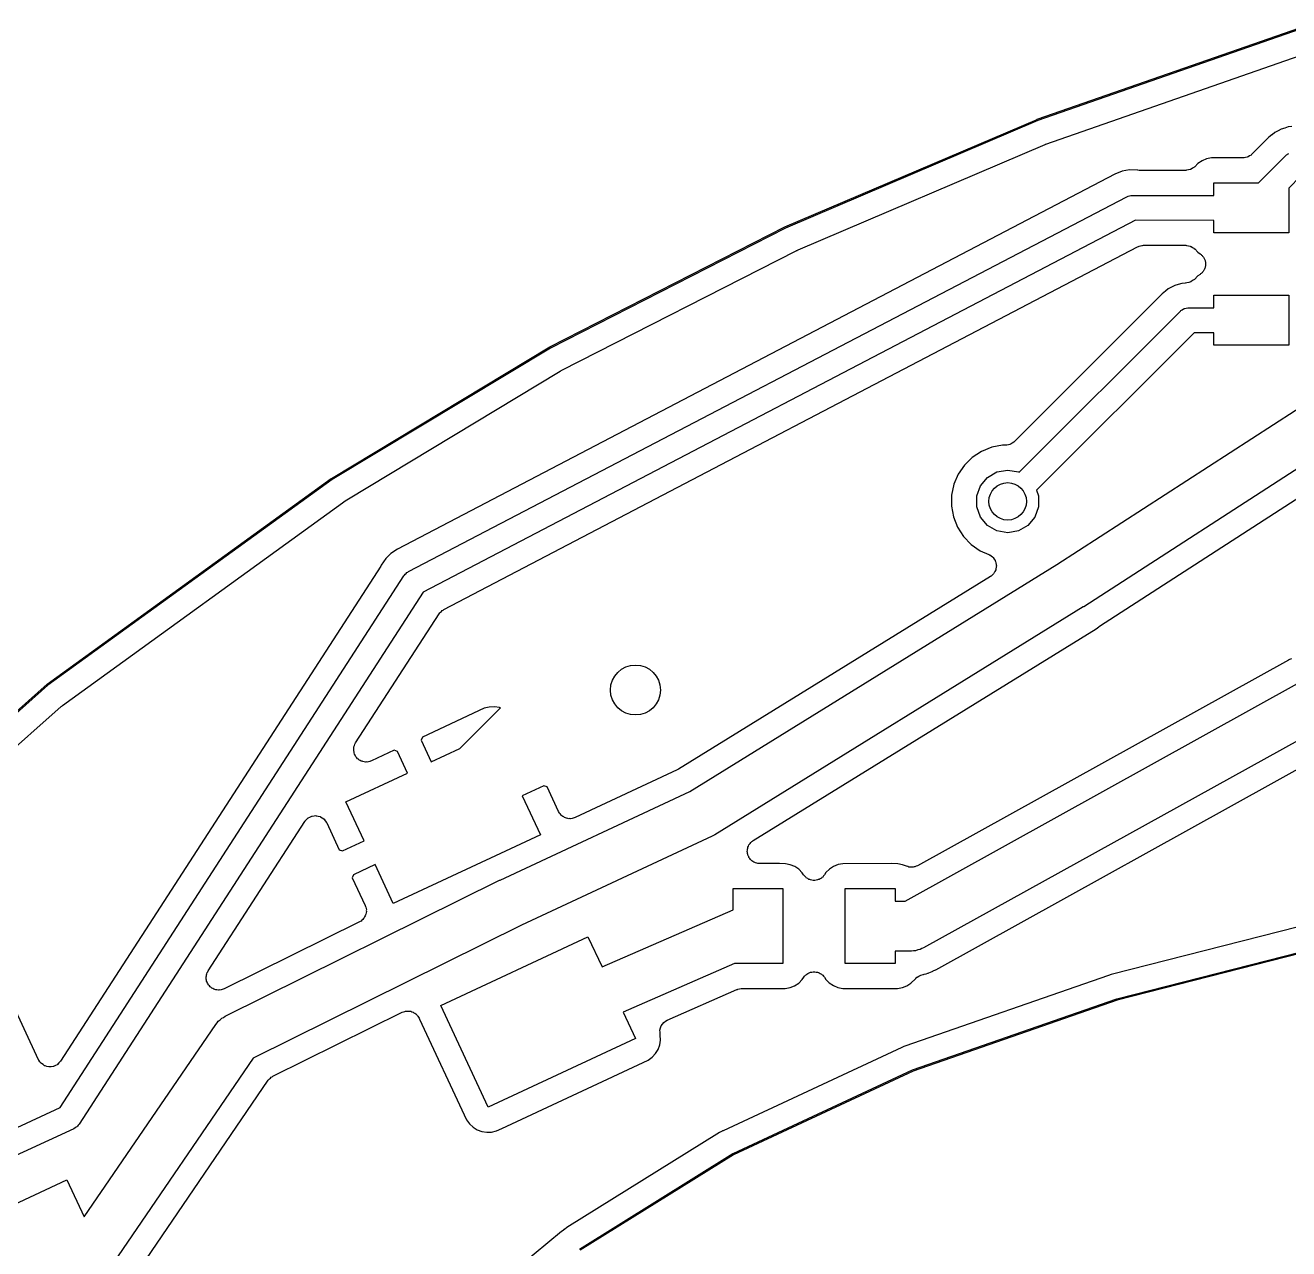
# Model space of a CAD drawing. Extents: x 69.6 to 139.6, y -158 to -61.
# Drawn here: x 80.93 to 91.05, y -72.68 to -62.89 of the extents above; entities that cross this region are included whole.
import ezdxf

# ---------------------------------------------------------------- set-up
doc = ezdxf.new("R2010")
doc.units = 0
doc.header["$MEASUREMENT"] = 0
doc.layers.add('BLACK', color=7, linetype='CONTINUOUS')

msp = doc.modelspace()

# ---------------------------------------------------------------- linework, layer by layer
at = {"layer": 'Black'}
for p, q in [((89.0369, -63.6414), (91.1997, -62.8885)), ((91.2029, -62.898), (89.0403, -63.6508)), ((89.1067, -63.8395), (91.2557, -63.0911)), ((87.0164, -64.5025), (89.0366, -63.6416)), ((89.0403, -63.6508), (87.0205, -64.5117)), ((89.0366, -63.6416), (89.0367, -63.6415)), ((89.0367, -63.6415), (89.0369, -63.6414)), ((90.9908, -63.7192), (90.9654, -63.7327)), ((91.0183, -63.7112), (90.9908, -63.7192)), ((91.0188, -63.711), (91.0183, -63.7112)), ((91.0193, -63.7109), (91.0188, -63.711)), ((91.0468, -63.7026), (91.0193, -63.7109)), ((91.0754, -63.7001), (91.0468, -63.7026)), ((90.8911, -63.785), (90.7545, -63.9216)), ((90.9159, -63.7652), (90.8911, -63.785)), ((90.8911, -63.785), (90.8911, -63.785)), ((90.9162, -63.7648), (90.9159, -63.7652)), ((90.9167, -63.7646), (90.9162, -63.7648)), ((90.939, -63.7464), (90.9167, -63.7646)), ((90.9645, -63.7332), (90.939, -63.7464)), ((90.9649, -63.7329), (90.9645, -63.7332)), ((90.9654, -63.7327), (90.9649, -63.7329)), ((87.1238, -64.685), (89.1004, -63.8419)), ((89.1004, -63.8419), (89.1037, -63.8412)), ((89.1037, -63.8412), (89.1067, -63.8395)), ((90.7481, -63.9275), (90.7368, -63.9341)), ((90.7509, -63.9242), (90.7481, -63.9275)), ((90.7545, -63.9216), (90.7509, -63.9242)), ((90.8079, -64.151), (91.0328, -63.9262)), ((91.0328, -63.9262), (91.0364, -63.9237)), ((91.0364, -63.9237), (91.0392, -63.9203)), ((91.0392, -63.9203), (91.0505, -63.9138)), ((90.2912, -64.0266), (90.2798, -64.0332)), ((90.2939, -64.0234), (90.2912, -64.0266)), ((90.2974, -64.021), (90.2939, -64.0234)), ((90.3233, -63.9953), (90.2974, -64.021)), ((90.3559, -63.9736), (90.3233, -63.9953)), ((90.3922, -63.9586), (90.3559, -63.9736)), ((90.4307, -63.951), (90.3922, -63.9586)), ((90.6838, -63.9509), (90.4307, -63.951)), ((90.6881, -63.9502), (90.6838, -63.9509)), ((90.6925, -63.9505), (90.6881, -63.9502)), ((90.7051, -63.9472), (90.6925, -63.9505)), ((90.718, -63.9449), (90.7051, -63.9472)), ((90.7218, -63.9427), (90.718, -63.9449)), ((90.726, -63.9416), (90.7218, -63.9427)), ((90.7368, -63.9341), (90.726, -63.9416)), ((89.6582, -64.0796), (83.9153, -67.0819)), ((89.717, -64.0568), (89.6582, -64.0796)), ((89.6582, -64.0796), (89.6582, -64.0796)), ((89.7745, -64.0466), (89.717, -64.0568)), ((89.8401, -64.048), (89.7745, -64.0466)), ((89.843, -64.0481), (89.8401, -64.048)), ((89.8536, -64.05), (89.843, -64.0481)), ((90.2269, -64.05), (89.8536, -64.05)), ((90.2311, -64.0493), (90.2269, -64.05)), ((90.2353, -64.0496), (90.2311, -64.0493)), ((90.2481, -64.0463), (90.2353, -64.0496)), ((90.2612, -64.044), (90.2481, -64.0463)), ((90.2648, -64.0419), (90.2612, -64.044)), ((90.2689, -64.0408), (90.2648, -64.0419)), ((90.2798, -64.0332), (90.2689, -64.0408)), ((91.1449, -64.0969), (91.0497, -64.1921)), ((90.4503, -64.2503), (90.4503, -64.151)), ((90.4503, -64.151), (90.8079, -64.151)), ((91.0497, -64.1921), (91.0497, -64.5498)), ((84.0037, -67.2613), (89.7537, -64.2613)), ((89.7537, -64.2613), (89.7601, -64.2593)), ((89.7601, -64.2593), (89.7658, -64.256)), ((89.7658, -64.256), (89.7765, -64.2541)), ((89.7765, -64.2541), (89.7869, -64.2509)), ((89.7869, -64.2509), (89.7935, -64.2512)), ((89.7935, -64.2512), (89.8, -64.25)), ((89.8, -64.25), (90.4503, -64.2503)), ((89.8245, -64.45), (84.1197, -67.4264)), ((85.1341, -65.4636), (87.0161, -64.5027)), ((87.0205, -64.5117), (85.1388, -65.4724)), ((87.0161, -64.5027), (87.0162, -64.5026)), ((87.0162, -64.5026), (87.0164, -64.5025)), ((90.4503, -64.4503), (89.8245, -64.45)), ((90.4503, -64.5498), (90.4503, -64.4503)), ((91.0497, -64.5498), (90.4503, -64.5498)), ((84.2861, -67.5651), (89.8404, -64.6614)), ((85.2297, -65.6505), (87.1079, -64.6936)), ((87.1079, -64.6936), (87.1091, -64.6928)), ((87.1091, -64.6928), (87.1108, -64.6921)), ((87.1108, -64.6921), (87.1122, -64.6914)), ((87.1122, -64.6914), (87.1134, -64.691)), ((87.1134, -64.691), (87.1168, -64.6896)), ((87.1168, -64.6896), (87.1238, -64.685)), ((89.8404, -64.6614), (89.8467, -64.6594)), ((89.8467, -64.6594), (89.8525, -64.656)), ((89.8525, -64.656), (89.8632, -64.6542)), ((89.8632, -64.6542), (89.8735, -64.6509)), ((89.8735, -64.6509), (89.8802, -64.6512)), ((89.8802, -64.6512), (89.8867, -64.65)), ((89.8867, -64.65), (90.2263, -64.65)), ((90.2263, -64.65), (90.2308, -64.6508)), ((90.2308, -64.6508), (90.2353, -64.6504)), ((90.2353, -64.6504), (90.2478, -64.6538)), ((90.2478, -64.6538), (90.2605, -64.656)), ((90.2605, -64.656), (90.2644, -64.6583)), ((90.2644, -64.6583), (90.2688, -64.6595)), ((90.2688, -64.6595), (90.2794, -64.6669)), ((90.2794, -64.6669), (90.2905, -64.6734)), ((90.2905, -64.6734), (90.2935, -64.6769)), ((90.2935, -64.6769), (90.2972, -64.6795)), ((90.2972, -64.6795), (90.3222, -64.7047)), ((90.3222, -64.7047), (90.3406, -64.7171)), ((90.3406, -64.7171), (90.3444, -64.7208)), ((90.3444, -64.7208), (90.349, -64.7234)), ((90.349, -64.7234), (90.3526, -64.7277)), ((90.3526, -64.7277), (90.3571, -64.731)), ((90.3571, -64.731), (90.3608, -64.7366)), ((90.3608, -64.7366), (90.3656, -64.7412)), ((90.3656, -64.7412), (90.3679, -64.746)), ((90.3679, -64.746), (90.3713, -64.75)), ((90.3713, -64.75), (90.3732, -64.7553)), ((90.3732, -64.7553), (90.3763, -64.76)), ((90.3777, -64.8342), (90.3761, -64.8407)), ((90.3763, -64.76), (90.3779, -64.7665)), ((90.3806, -64.8282), (90.3777, -64.8342)), ((90.3779, -64.7665), (90.3808, -64.7724)), ((90.3813, -64.8227), (90.3806, -64.8282)), ((90.3808, -64.7724), (90.3814, -64.7777)), ((90.3832, -64.8174), (90.3813, -64.8227)), ((90.3814, -64.7777), (90.3832, -64.7826)), ((90.3832, -64.7826), (90.3832, -64.7883)), ((90.3832, -64.7883), (90.3845, -64.7937)), ((90.3845, -64.807), (90.3832, -64.8121)), ((90.3832, -64.8121), (90.3832, -64.8174)), ((90.3845, -64.7937), (90.3838, -64.8003)), ((90.3838, -64.8003), (90.3845, -64.807)), ((90.2806, -64.9327), (90.2671, -64.9424)), ((90.2944, -64.9232), (90.2806, -64.9327)), ((90.3233, -64.8944), (90.2944, -64.9232)), ((90.34, -64.8833), (90.3233, -64.8944)), ((90.3441, -64.8794), (90.34, -64.8833)), ((90.349, -64.8766), (90.3441, -64.8794)), ((90.3524, -64.8726), (90.349, -64.8766)), ((90.3566, -64.8695), (90.3524, -64.8726)), ((90.3604, -64.8639), (90.3566, -64.8695)), ((90.3652, -64.8593), (90.3604, -64.8639)), ((90.3677, -64.8543), (90.3652, -64.8593)), ((90.3713, -64.85), (90.3677, -64.8543)), ((90.3731, -64.845), (90.3713, -64.85)), ((90.3761, -64.8407), (90.3731, -64.845)), ((90.038, -65.0377), (88.8552, -66.2206)), ((90.0628, -65.0179), (90.038, -65.0377)), ((90.038, -65.0377), (90.038, -65.0377)), ((90.0631, -65.0175), (90.0628, -65.0179)), ((90.0636, -65.0173), (90.0631, -65.0175)), ((90.0859, -64.9991), (90.0636, -65.0173)), ((90.1114, -64.9859), (90.0859, -64.9991)), ((90.1118, -64.9856), (90.1114, -64.9859)), ((90.1123, -64.9854), (90.1118, -64.9856)), ((90.1377, -64.9719), (90.1123, -64.9854)), ((90.1652, -64.9639), (90.1377, -64.9719)), ((90.1657, -64.9637), (90.1652, -64.9639)), ((90.1662, -64.9636), (90.1657, -64.9637)), ((90.1937, -64.9553), (90.1662, -64.9636)), ((90.2223, -64.9528), (90.1937, -64.9553)), ((90.2228, -64.9527), (90.2223, -64.9528)), ((90.2234, -64.9527), (90.2228, -64.9527)), ((90.2336, -64.9517), (90.2234, -64.9527)), ((90.2497, -64.9472), (90.2336, -64.9517)), ((90.2658, -64.943), (90.2497, -64.9472)), ((90.2664, -64.9426), (90.2658, -64.943)), ((90.2671, -64.9424), (90.2664, -64.9426)), ((90.4503, -65.1496), (90.4503, -65.0502)), ((90.4503, -65.0502), (91.0497, -65.0502)), ((91.0497, -65.0502), (91.0497, -65.449)), ((88.8913, -66.4673), (90.1797, -65.1789)), ((90.1797, -65.1789), (90.1833, -65.1764)), ((90.1833, -65.1764), (90.1861, -65.173)), ((90.1861, -65.173), (90.1974, -65.1665)), ((90.1974, -65.1665), (90.2081, -65.159)), ((90.2081, -65.159), (90.2124, -65.1578)), ((90.2124, -65.1578), (90.2162, -65.1556)), ((90.2162, -65.1556), (90.2291, -65.1534)), ((90.2291, -65.1534), (90.2417, -65.15)), ((90.2417, -65.15), (90.2461, -65.1504)), ((90.2461, -65.1504), (90.2504, -65.1496)), ((90.2504, -65.1496), (90.4503, -65.1496)), ((90.2918, -65.3496), (89.0306, -66.6109)), ((90.4503, -65.3496), (90.2918, -65.3496)), ((90.4503, -65.449), (90.4503, -65.3496)), ((83.3854, -66.5165), (85.1338, -65.4638)), ((85.1388, -65.4724), (83.3908, -66.525)), ((85.1338, -65.4638), (85.1339, -65.4637)), ((85.1339, -65.4637), (85.1341, -65.4636)), ((91.0497, -65.449), (90.4503, -65.449)), ((89.1931, -67.206), (91.6683, -65.6051)), ((83.5104, -66.6864), (85.2167, -65.6571)), ((85.2167, -65.6571), (85.2231, -65.6546)), ((85.2231, -65.6546), (85.2262, -65.6523)), ((85.2262, -65.6523), (85.2297, -65.6505)), ((91.836, -65.9731), (89.4086, -67.5429)), ((88.759, -66.2497), (88.6723, -66.2662)), ((88.7838, -66.2499), (88.759, -66.2497)), ((88.7884, -66.2491), (88.7838, -66.2499)), ((88.7932, -66.2495), (88.7884, -66.2491)), ((88.8055, -66.2462), (88.7932, -66.2495)), ((88.818, -66.2441), (88.8055, -66.2462)), ((88.8221, -66.2417), (88.818, -66.2441)), ((88.8267, -66.2405), (88.8221, -66.2417)), ((88.8371, -66.2332), (88.8267, -66.2405)), ((88.8482, -66.2269), (88.8371, -66.2332)), ((88.8513, -66.2233), (88.8482, -66.2269)), ((88.8552, -66.2206), (88.8513, -66.2233)), ((89.5355, -67.6991), (91.8695, -66.1891)), ((88.5167, -66.3476), (88.4536, -66.4093)), ((88.5905, -66.2993), (88.5167, -66.3476)), ((88.6723, -66.2662), (88.5905, -66.2993)), ((88.4536, -66.4093), (88.4038, -66.4822)), ((88.7142, -66.4642), (88.8, -66.449)), ((88.8, -66.449), (88.8858, -66.4642)), ((81.1105, -68.164), (83.3851, -66.5168)), ((83.3908, -66.525), (81.1165, -68.1719)), ((83.3851, -66.5168), (83.3853, -66.5167)), ((83.3853, -66.5167), (83.3854, -66.5165)), ((88.4038, -66.4822), (88.369, -66.5633)), ((88.5827, -66.5745), (88.6387, -66.5078)), ((88.6387, -66.5078), (88.7142, -66.4642)), ((88.8858, -66.4642), (88.8913, -66.4673)), ((88.3506, -66.6496), (88.3494, -66.7378)), ((88.369, -66.5633), (88.3506, -66.6496)), ((88.5529, -66.6564), (88.5827, -66.5745)), ((88.5529, -66.7436), (88.5529, -66.6564)), ((89.0306, -66.6109), (89.0471, -66.6564)), ((89.0471, -66.6564), (89.0471, -66.7436)), ((81.2339, -68.3338), (83.5034, -66.691)), ((83.5034, -66.691), (83.5072, -66.6891)), ((83.5072, -66.6891), (83.5104, -66.6864)), ((88.3494, -66.7378), (88.3653, -66.8246)), ((88.5827, -66.8255), (88.5529, -66.7436)), ((89.0471, -66.7436), (89.0173, -66.8255)), ((88.3653, -66.8246), (88.3978, -66.9067)), ((88.6387, -66.8922), (88.5827, -66.8255)), ((89.0173, -66.8255), (88.9613, -66.8922)), ((88.3978, -66.9067), (88.4456, -66.9809)), ((88.7142, -66.9358), (88.6387, -66.8922)), ((88.8, -66.951), (88.7142, -66.9358)), ((88.8858, -66.9358), (88.8, -66.951)), ((88.9613, -66.8922), (88.8858, -66.9358)), ((88.4456, -66.9809), (88.5069, -67.0444)), ((88.5069, -67.0444), (88.5794, -67.0947)), ((83.8206, -67.1575), (83.7833, -67.2119)), ((83.8623, -67.1166), (83.8206, -67.1575)), ((83.9153, -67.0819), (83.8623, -67.1166)), ((88.5794, -67.0947), (88.6494, -67.1253)), ((88.6494, -67.1253), (88.6528, -67.1276)), ((88.6528, -67.1276), (88.6568, -67.1289)), ((88.6568, -67.1289), (88.6672, -67.1371)), ((88.6672, -67.1371), (88.6783, -67.1445)), ((88.6783, -67.1445), (88.6808, -67.1478)), ((88.6808, -67.1478), (88.684, -67.1504)), ((88.684, -67.1504), (88.691, -67.1617)), ((88.691, -67.1617), (88.6989, -67.1725)), ((83.7809, -67.2176), (81.2163, -71.1818)), ((83.7833, -67.2119), (83.7809, -67.2176)), ((83.9971, -67.2664), (84.0037, -67.2613)), ((86.2548, -69.0237), (89.1931, -67.206)), ((88.698, -67.2601), (88.6926, -67.2723)), ((88.7043, -67.2483), (88.698, -67.2601)), ((88.6989, -67.1725), (88.7001, -67.1764)), ((88.7001, -67.1764), (88.7023, -67.18)), ((88.7023, -67.18), (88.705, -67.193)), ((88.7049, -67.2442), (88.7043, -67.2483)), ((88.7065, -67.2404), (88.7049, -67.2442)), ((88.705, -67.193), (88.7087, -67.2058)), ((88.7074, -67.2271), (88.7065, -67.2404)), ((88.7093, -67.214), (88.7074, -67.2271)), ((88.7087, -67.2058), (88.7085, -67.2099)), ((88.7085, -67.2099), (88.7093, -67.214)), ((81.2149, -71.5522), (83.966, -67.2957)), ((83.966, -67.2957), (83.9717, -67.2896)), ((83.9717, -67.2896), (83.9762, -67.2825)), ((83.9762, -67.2825), (83.9834, -67.2769)), ((83.9834, -67.2769), (83.9896, -67.2703)), ((83.9896, -67.2703), (83.9971, -67.2664)), ((88.6619, -67.302), (86.1643, -68.8446)), ((88.665, -67.2993), (88.6619, -67.302)), ((88.6687, -67.2974), (88.665, -67.2993)), ((88.6779, -67.2878), (88.6687, -67.2974)), ((88.6878, -67.2789), (88.6779, -67.2878)), ((88.6898, -67.2753), (88.6878, -67.2789)), ((88.6926, -67.2723), (88.6898, -67.2753)), ((84.1197, -67.4264), (81.367, -71.6852)), ((84.2795, -67.5702), (84.2861, -67.5651)), ((89.4052, -67.5451), (86.4552, -69.3701)), ((89.4067, -67.5437), (89.4052, -67.5451)), ((89.4086, -67.5429), (89.4067, -67.5437)), ((83.58, -68.6327), (84.2485, -67.5994)), ((84.2485, -67.5994), (84.2541, -67.5933)), ((84.2541, -67.5933), (84.2586, -67.5863)), ((84.2586, -67.5863), (84.2659, -67.5807)), ((84.2659, -67.5807), (84.2721, -67.5739)), ((84.2721, -67.5739), (84.2795, -67.5702)), ((86.763, -69.4151), (89.5074, -67.7201)), ((89.5074, -67.7201), (89.5292, -67.7035)), ((89.5292, -67.7035), (89.5326, -67.7017)), ((89.5326, -67.7017), (89.5355, -67.6991)), ((91.048, -67.9698), (88.0768, -69.6167)), ((91.0491, -67.9691), (91.048, -67.9698)), ((91.0732, -67.9591), (91.0491, -67.9691)), ((79.0861, -69.9588), (81.1101, -68.1643)), ((81.1165, -68.1719), (79.0929, -69.9661)), ((81.1101, -68.1643), (81.1103, -68.1641)), ((81.1103, -68.1641), (81.1105, -68.164)), ((87.9783, -69.9), (91.1455, -68.145)), ((79.2482, -70.0956), (81.2232, -68.3422)), ((81.2232, -68.3422), (81.2278, -68.3394)), ((81.2278, -68.3394), (81.2315, -68.3355)), ((81.2315, -68.3355), (81.2339, -68.3338)), ((84.6099, -68.3562), (84.1142, -68.5874)), ((84.4151, -68.6788), (84.7402, -68.3537)), ((84.6499, -68.3464), (84.6099, -68.3562)), ((84.691, -68.3445), (84.6499, -68.3464)), ((84.7317, -68.3507), (84.691, -68.3445)), ((84.7402, -68.3537), (84.7317, -68.3507)), ((91.2941, -68.52), (88.1269, -70.2749)), ((83.5644, -68.6783), (83.5662, -68.6716)), ((83.5653, -68.6888), (83.5644, -68.6783)), ((83.5662, -68.6716), (83.5665, -68.6646)), ((83.5665, -68.6646), (83.5706, -68.6549)), ((83.5706, -68.6549), (83.5734, -68.6447)), ((83.5734, -68.6447), (83.5773, -68.639)), ((83.5773, -68.639), (83.58, -68.6327)), ((84.1142, -68.5874), (84.105, -68.6125)), ((84.105, -68.6125), (84.1858, -68.7857)), ((84.1858, -68.7857), (84.4151, -68.6788)), ((83.5648, -68.6993), (83.5653, -68.6888)), ((83.5668, -68.7059), (83.5648, -68.6993)), ((83.5674, -68.7128), (83.5668, -68.7059)), ((83.5719, -68.7224), (83.5674, -68.7128)), ((83.575, -68.7325), (83.5719, -68.7224)), ((83.5792, -68.738), (83.575, -68.7325)), ((83.5821, -68.7443), (83.5792, -68.738)), ((83.5896, -68.7518), (83.5821, -68.7443)), ((83.5959, -68.7602), (83.5896, -68.7518)), ((83.6017, -68.764), (83.5959, -68.7602)), ((83.6066, -68.7689), (83.6017, -68.764)), ((83.6162, -68.7733), (83.6066, -68.7689)), ((83.6251, -68.7791), (83.6162, -68.7733)), ((83.6318, -68.7806), (83.6251, -68.7791)), ((83.6381, -68.7836), (83.6318, -68.7806)), ((83.6934, -68.7825), (83.6829, -68.7839)), ((83.6996, -68.7794), (83.6934, -68.7825)), ((83.7063, -68.7776), (83.6996, -68.7794)), ((83.8896, -68.6921), (83.7063, -68.7776)), ((83.9147, -68.7013), (83.8896, -68.6921)), ((83.9955, -68.8745), (83.9147, -68.7013)), ((88.2242, -70.4497), (91.3221, -68.7325)), ((83.5013, -69.1049), (83.9955, -68.8745)), ((83.6486, -68.7845), (83.6381, -68.7836)), ((83.6589, -68.7868), (83.6486, -68.7845)), ((83.6658, -68.786), (83.6589, -68.7868)), ((83.6727, -68.7866), (83.6658, -68.786)), ((83.6829, -68.7839), (83.6727, -68.7866)), ((86.154, -68.8501), (85.3373, -69.231)), ((86.1588, -68.8468), (86.154, -68.8501)), ((86.1643, -68.8446), (86.1588, -68.8468)), ((85.0875, -68.9771), (84.9143, -69.0579)), ((85.1127, -68.9863), (85.0875, -68.9771)), ((84.7369, -69.7316), (86.2548, -69.0237)), ((84.9143, -69.0579), (85.0599, -69.3702)), ((85.2044, -69.1827), (85.1127, -68.9863)), ((83.6469, -69.4172), (83.5013, -69.1049)), ((85.2094, -69.1898), (85.2044, -69.1827)), ((82.3991, -70.4581), (83.1734, -69.2613)), ((83.1734, -69.2613), (83.1746, -69.2599)), ((83.1746, -69.2599), (83.1754, -69.2583)), ((83.1754, -69.2583), (83.1864, -69.2472)), ((83.1864, -69.2472), (83.197, -69.2358)), ((83.197, -69.2358), (83.1986, -69.235)), ((83.1986, -69.235), (83.1999, -69.2337)), ((83.1999, -69.2337), (83.2141, -69.2271)), ((83.2141, -69.2271), (83.2279, -69.22)), ((83.2279, -69.22), (83.2297, -69.2198)), ((83.2297, -69.2198), (83.2314, -69.219)), ((83.2314, -69.219), (83.2469, -69.2176)), ((83.2469, -69.2176), (83.2624, -69.2157)), ((83.2624, -69.2157), (83.2642, -69.2161)), ((83.2642, -69.2161), (83.266, -69.216)), ((83.266, -69.216), (83.281, -69.22)), ((83.281, -69.22), (83.2962, -69.2235)), ((83.2962, -69.2235), (83.2978, -69.2245)), ((83.2978, -69.2245), (83.2995, -69.2249)), ((83.2995, -69.2249), (83.3123, -69.2339)), ((83.3123, -69.2339), (83.3254, -69.2423)), ((83.3254, -69.2423), (83.3265, -69.2438)), ((83.3265, -69.2438), (83.328, -69.2448)), ((83.328, -69.2448), (83.3369, -69.2576)), ((83.3369, -69.2576), (83.3463, -69.27)), ((83.3463, -69.27), (83.3469, -69.2718)), ((83.3469, -69.2718), (83.3479, -69.2733)), ((83.3479, -69.2733), (83.4486, -69.4888)), ((85.2131, -69.1977), (85.2094, -69.1898)), ((85.2193, -69.2039), (85.2131, -69.1977)), ((85.2243, -69.2111), (85.2193, -69.2039)), ((85.2315, -69.2161), (85.2243, -69.2111)), ((85.2376, -69.2223), (85.2315, -69.2161)), ((85.2456, -69.226), (85.2376, -69.2223)), ((85.2528, -69.231), (85.2456, -69.226)), ((85.2612, -69.2332), (85.2528, -69.231)), ((85.2691, -69.2369), (85.2612, -69.2332)), ((85.2779, -69.2377), (85.2691, -69.2369)), ((85.2863, -69.24), (85.2779, -69.2377)), ((85.295, -69.2392), (85.2863, -69.24)), ((85.3037, -69.24), (85.295, -69.2392)), ((85.3122, -69.2377), (85.3037, -69.24)), ((85.3209, -69.2369), (85.3122, -69.2377)), ((85.3288, -69.2332), (85.3209, -69.2369)), ((85.3373, -69.231), (85.3288, -69.2332)), ((85.0599, -69.3702), (84.7402, -69.5193)), ((86.4345, -69.3813), (84.9081, -70.0931)), ((86.4442, -69.3745), (86.4345, -69.3813)), ((86.4552, -69.3701), (86.4442, -69.3745)), ((83.4486, -69.4888), (83.4738, -69.4979)), ((83.4738, -69.4979), (83.6469, -69.4172)), ((86.7171, -69.4828), (86.7195, -69.476)), ((86.7171, -69.493), (86.7171, -69.4828)), ((86.7195, -69.476), (86.7206, -69.4687)), ((86.7206, -69.4687), (86.7254, -69.4598)), ((86.7254, -69.4598), (86.7289, -69.4502)), ((86.7289, -69.4502), (86.7336, -69.4446)), ((86.7336, -69.4446), (86.7371, -69.4382)), ((86.7371, -69.4382), (86.7447, -69.4314)), ((86.7447, -69.4314), (86.7512, -69.4236)), ((86.7512, -69.4236), (86.7575, -69.4199)), ((86.7575, -69.4199), (86.763, -69.4151)), ((84.7402, -69.5193), (83.8813, -69.9198)), ((86.7156, -69.5031), (86.7171, -69.493)), ((86.7171, -69.5103), (86.7156, -69.5031)), ((86.7171, -69.5176), (86.7171, -69.5103)), ((86.7206, -69.5271), (86.7171, -69.5176)), ((86.7226, -69.5371), (86.7206, -69.5271)), ((86.7265, -69.5433), (86.7226, -69.5371)), ((86.729, -69.5502), (86.7265, -69.5433)), ((86.7355, -69.558), (86.729, -69.5502)), ((86.7409, -69.5667), (86.7355, -69.558)), ((86.7466, -69.5712), (86.7409, -69.5667)), ((86.7513, -69.5768), (86.7466, -69.5712)), ((86.7601, -69.5819), (86.7513, -69.5768)), ((86.7681, -69.5882), (86.7601, -69.5819)), ((86.7751, -69.5905), (86.7681, -69.5882)), ((86.7814, -69.5941), (86.7751, -69.5905)), ((83.5625, -69.6883), (83.5533, -69.7134)), ((83.7357, -69.6075), (83.5625, -69.6883)), ((83.8813, -69.9198), (83.7357, -69.6075)), ((86.7914, -69.5959), (86.7814, -69.5941)), ((86.8011, -69.5991), (86.7914, -69.5959)), ((86.8084, -69.5989), (86.8011, -69.5991)), ((86.8156, -69.6001), (86.8084, -69.5989)), ((86.9721, -69.6001), (86.8156, -69.6001)), ((87.0208, -69.6004), (86.9721, -69.6001)), ((87.0592, -69.6083), (87.0208, -69.6004)), ((87.0954, -69.6235), (87.0592, -69.6083)), ((87.1279, -69.6454), (87.0954, -69.6235)), ((87.1556, -69.6733), (87.1279, -69.6454)), ((87.1667, -69.69), (87.1556, -69.6733)), ((87.1742, -69.6979), (87.1667, -69.69)), ((87.3329, -69.6906), (87.3254, -69.6984)), ((87.3453, -69.6722), (87.3329, -69.6906)), ((87.3732, -69.6445), (87.3453, -69.6722)), ((87.4058, -69.6228), (87.3732, -69.6445)), ((87.4421, -69.6079), (87.4058, -69.6228)), ((87.4806, -69.6003), (87.4421, -69.6079)), ((87.8713, -69.6001), (87.4806, -69.6003)), ((87.92, -69.6004), (87.8713, -69.6001)), ((87.9584, -69.6083), (87.92, -69.6004)), ((87.9896, -69.6214), (87.9584, -69.6083)), ((87.9997, -69.6237), (87.9896, -69.6214)), ((88.0093, -69.6274), (87.9997, -69.6237)), ((88.0165, -69.6275), (88.0093, -69.6274)), ((88.0235, -69.6291), (88.0165, -69.6275)), ((88.0337, -69.6278), (88.0235, -69.6291)), ((88.044, -69.628), (88.0337, -69.6278)), ((88.0508, -69.6257), (88.044, -69.628)), ((88.0579, -69.6248), (88.0508, -69.6257)), ((88.0671, -69.62), (88.0579, -69.6248)), ((88.0768, -69.6167), (88.0671, -69.62)), ((82.5363, -70.8208), (84.7327, -69.7336)), ((83.5533, -69.7134), (83.6565, -69.9351)), ((84.7327, -69.7336), (84.735, -69.7329)), ((84.735, -69.7329), (84.7369, -69.7316)), ((87.1805, -69.7066), (87.1742, -69.6979)), ((87.1861, -69.7104), (87.1805, -69.7066)), ((87.1906, -69.7152), (87.1861, -69.7104)), ((87.2003, -69.72), (87.1906, -69.7152)), ((87.2093, -69.7261), (87.2003, -69.72)), ((87.2158, -69.7277), (87.2093, -69.7261)), ((87.2218, -69.7306), (87.2158, -69.7277)), ((87.2325, -69.7318), (87.2218, -69.7306)), ((87.243, -69.7345), (87.2325, -69.7318)), ((87.2496, -69.7338), (87.243, -69.7345)), ((87.2563, -69.7345), (87.2496, -69.7338)), ((87.2668, -69.732), (87.2563, -69.7345)), ((87.2776, -69.7308), (87.2668, -69.732)), ((87.2835, -69.7279), (87.2776, -69.7308)), ((87.29, -69.7263), (87.2835, -69.7279)), ((87.299, -69.7203), (87.29, -69.7263)), ((87.3088, -69.7156), (87.299, -69.7203)), ((87.3134, -69.7108), (87.3088, -69.7156)), ((87.319, -69.7071), (87.3134, -69.7108)), ((87.3254, -69.6984), (87.319, -69.7071)), ((86.601, -69.9688), (86.601, -69.8003)), ((86.601, -69.8003), (86.9998, -69.8003)), ((86.9998, -69.8003), (86.9998, -70.3997)), ((87.5002, -70.3997), (87.5002, -69.8003)), ((87.5002, -69.8003), (87.899, -69.8003)), ((87.899, -69.8003), (87.899, -69.9)), ((83.6565, -69.9351), (83.6585, -69.9424)), ((83.6585, -69.9424), (83.6618, -69.9492)), ((83.6618, -69.9492), (83.6629, -69.959)), ((83.6633, -69.9933), (83.6624, -70.0032)), ((83.6629, -69.959), (83.6655, -69.9686)), ((83.6657, -69.9837), (83.6633, -69.9933)), ((83.6655, -69.9686), (83.6648, -69.9762)), ((83.6648, -69.9762), (83.6657, -69.9837)), ((85.5523, -70.4261), (86.601, -69.9688)), ((87.899, -69.9), (87.9783, -69.9)), ((83.6102, -70.0669), (82.5274, -70.6021)), ((84.9081, -70.0931), (82.7606, -71.156)), ((83.6163, -70.0624), (83.6102, -70.0669)), ((83.6232, -70.0592), (83.6163, -70.0624)), ((83.6302, -70.0522), (83.6232, -70.0592)), ((83.6382, -70.0464), (83.6302, -70.0522)), ((83.6424, -70.04), (83.6382, -70.0464)), ((83.6477, -70.0347), (83.6424, -70.04)), ((83.6519, -70.0257), (83.6477, -70.0347)), ((83.6574, -70.0175), (83.6519, -70.0257)), ((83.6592, -70.0101), (83.6574, -70.0175)), ((83.6624, -70.0032), (83.6592, -70.0101)), ((91.4646, -70.0203), (89.6298, -70.488)), ((84.2613, -70.7347), (85.4399, -70.1851)), ((85.4399, -70.1851), (85.5523, -70.4261)), ((88.03, -70.3), (87.899, -70.3)), ((87.899, -70.3), (87.899, -70.3997)), ((88.0455, -70.2973), (88.03, -70.3)), ((88.0613, -70.2975), (88.0455, -70.2973)), ((88.0795, -70.2913), (88.0613, -70.2975)), ((88.0984, -70.2879), (88.0795, -70.2913)), ((88.112, -70.2801), (88.0984, -70.2879)), ((88.1269, -70.2749), (88.112, -70.2801)), ((89.6745, -70.683), (91.52, -70.211)), ((91.5223, -70.2207), (89.6772, -70.6926)), ((81.0417, -71.1698), (80.6817, -70.3981)), ((86.6134, -70.3997), (85.7214, -70.7887)), ((86.9998, -70.3997), (86.6134, -70.3997)), ((87.899, -70.3997), (87.5002, -70.3997)), ((82.3833, -70.506), (82.3852, -70.4981)), ((82.3852, -70.4981), (82.3856, -70.4901)), ((82.3856, -70.4901), (82.3893, -70.4814)), ((82.3893, -70.4814), (82.3915, -70.4722)), ((82.3915, -70.4722), (82.396, -70.4655)), ((82.396, -70.4655), (82.3991, -70.4581)), ((87.1671, -70.5094), (87.1746, -70.5016)), ((87.1746, -70.5016), (87.181, -70.4929)), ((87.181, -70.4929), (87.1866, -70.4892)), ((87.1866, -70.4892), (87.1912, -70.4844)), ((87.1912, -70.4844), (87.2009, -70.4797)), ((87.2009, -70.4797), (87.21, -70.4737)), ((87.21, -70.4737), (87.2165, -70.4721)), ((87.2165, -70.4721), (87.2224, -70.4692)), ((87.2224, -70.4692), (87.2332, -70.468)), ((87.2332, -70.468), (87.2437, -70.4655)), ((87.2437, -70.4655), (87.2503, -70.4662)), ((87.2503, -70.4662), (87.257, -70.4655)), ((87.257, -70.4655), (87.2675, -70.4682)), ((87.2675, -70.4682), (87.2782, -70.4694)), ((87.2782, -70.4694), (87.2842, -70.4723)), ((87.2842, -70.4723), (87.2907, -70.4739)), ((87.2907, -70.4739), (87.2997, -70.48)), ((87.2997, -70.48), (87.3093, -70.4848)), ((87.3093, -70.4848), (87.3139, -70.4896)), ((87.3139, -70.4896), (87.3195, -70.4934)), ((87.3195, -70.4934), (87.3258, -70.5021)), ((87.3258, -70.5021), (87.3333, -70.51)), ((89.607, -70.4962), (87.9779, -71.0603)), ((88.0747, -70.5077), (88.0896, -70.5004)), ((88.0896, -70.5004), (88.1046, -70.4928)), ((88.1046, -70.4928), (88.1225, -70.4874)), ((88.1225, -70.4874), (88.1272, -70.4869)), ((88.1272, -70.4869), (88.1316, -70.4851)), ((88.1316, -70.4851), (88.1468, -70.4821)), ((88.1468, -70.4821), (88.1595, -70.4768)), ((88.1595, -70.4768), (88.1645, -70.4757)), ((88.1645, -70.4757), (88.1691, -70.4734)), ((88.1691, -70.4734), (88.1822, -70.4694)), ((88.1822, -70.4694), (88.1959, -70.4621)), ((88.1959, -70.4621), (88.2005, -70.4606)), ((88.2005, -70.4606), (88.2045, -70.4581)), ((88.2045, -70.4581), (88.223, -70.4503)), ((88.223, -70.4503), (88.2242, -70.4497)), ((89.6076, -70.4959), (89.607, -70.4962)), ((89.6083, -70.4958), (89.6076, -70.4959)), ((89.6298, -70.488), (89.6083, -70.4958)), ((82.3843, -70.5154), (82.3833, -70.506)), ((82.3838, -70.5248), (82.3843, -70.5154)), ((82.3862, -70.5325), (82.3838, -70.5248)), ((82.3871, -70.5405), (82.3862, -70.5325)), ((82.3913, -70.5489), (82.3871, -70.5405)), ((82.394, -70.558), (82.3913, -70.5489)), ((82.3989, -70.5644), (82.394, -70.558)), ((82.4025, -70.5716), (82.3989, -70.5644)), ((82.4093, -70.5781), (82.4025, -70.5716)), ((82.415, -70.5857), (82.4093, -70.5781)), ((82.4217, -70.59), (82.415, -70.5857)), ((82.4276, -70.5956), (82.4217, -70.59)), ((82.4362, -70.5994), (82.4276, -70.5956)), ((82.4441, -70.6045), (82.4362, -70.5994)), ((82.5274, -70.6021), (82.5196, -70.6043)), ((86.6386, -70.606), (86.6527, -70.6035)), ((86.6527, -70.6035), (86.6666, -70.6001)), ((86.6666, -70.6001), (86.6697, -70.6005)), ((86.6697, -70.6005), (86.6728, -70.5999)), ((86.6728, -70.5999), (87.0194, -70.5997)), ((87.0194, -70.5997), (87.0579, -70.5921)), ((87.0579, -70.5921), (87.0942, -70.5772)), ((87.0942, -70.5772), (87.1268, -70.5555)), ((87.1268, -70.5555), (87.1547, -70.5278)), ((87.1547, -70.5278), (87.1671, -70.5094)), ((87.3333, -70.51), (87.3444, -70.5267)), ((87.3444, -70.5267), (87.3721, -70.5546)), ((87.3721, -70.5546), (87.4046, -70.5765)), ((87.4046, -70.5765), (87.4408, -70.5917)), ((87.4408, -70.5917), (87.4792, -70.5996)), ((87.4792, -70.5996), (87.5279, -70.5999)), ((87.5279, -70.5999), (87.9186, -70.5997)), ((87.9186, -70.5997), (87.9571, -70.5921)), ((87.9571, -70.5921), (87.9933, -70.5772)), ((87.9933, -70.5772), (88.026, -70.5555)), ((88.026, -70.5555), (88.0608, -70.5209)), ((88.0608, -70.5209), (88.064, -70.5187)), ((88.064, -70.5187), (88.0736, -70.5085)), ((88.0736, -70.5085), (88.0742, -70.5082)), ((88.0742, -70.5082), (88.0747, -70.5077)), ((82.452, -70.6063), (82.4441, -70.6045)), ((82.4594, -70.6096), (82.452, -70.6063)), ((82.4688, -70.6102), (82.4594, -70.6096)), ((82.478, -70.6123), (82.4688, -70.6102)), ((82.486, -70.6113), (82.478, -70.6123)), ((82.494, -70.6118), (82.486, -70.6113)), ((82.5031, -70.6092), (82.494, -70.6118)), ((82.5125, -70.608), (82.5031, -70.6092)), ((82.5196, -70.6043), (82.5125, -70.608)), ((86.0749, -70.852), (86.6328, -70.6083)), ((86.6328, -70.6083), (86.6359, -70.6075)), ((86.6359, -70.6075), (86.6386, -70.606)), ((88.0387, -71.2509), (89.6741, -70.6831)), ((89.6772, -70.6926), (88.0423, -71.2603)), ((89.6741, -70.6831), (89.6743, -70.6831)), ((89.6743, -70.6831), (89.6745, -70.683)), ((82.9182, -71.3013), (83.9533, -70.7897)), ((83.9533, -70.7897), (83.9631, -70.7868)), ((83.9631, -70.7868), (83.9724, -70.7826)), ((83.9724, -70.7826), (83.9796, -70.782)), ((83.9796, -70.782), (83.9866, -70.78)), ((83.9866, -70.78), (83.9968, -70.7806)), ((83.9968, -70.7806), (84.007, -70.7798)), ((84.007, -70.7798), (84.014, -70.7817)), ((84.014, -70.7817), (84.0213, -70.7822)), ((84.0213, -70.7822), (84.0306, -70.7863)), ((84.0306, -70.7863), (84.0405, -70.789)), ((84.0405, -70.789), (84.0464, -70.7932)), ((84.0464, -70.7932), (84.0531, -70.7962)), ((84.0531, -70.7962), (84.0605, -70.8032)), ((84.0605, -70.8032), (84.0688, -70.8091)), ((84.6413, -71.5496), (84.2613, -70.7347)), ((85.7214, -70.7887), (85.82, -71)), ((81.4077, -72.4283), (82.4598, -70.8872)), ((82.4598, -70.8872), (82.4713, -70.8755)), ((82.4713, -70.8755), (82.4803, -70.8619)), ((82.4803, -70.8619), (82.4953, -70.8509)), ((82.4953, -70.8509), (82.5084, -70.8375)), ((82.5084, -70.8375), (82.5231, -70.8304)), ((82.5231, -70.8304), (82.5363, -70.8208)), ((84.0688, -70.8091), (84.0729, -70.8151)), ((84.0729, -70.8151), (84.0782, -70.8202)), ((84.0782, -70.8202), (84.0827, -70.8293)), ((84.0827, -70.8293), (84.0885, -70.8377)), ((84.0885, -70.8377), (84.0916, -70.8445)), ((84.0916, -70.8445), (84.4683, -71.6519)), ((86.0205, -70.9157), (86.0254, -70.8992)), ((86.0254, -70.8992), (86.0255, -70.8991)), ((86.0255, -70.8989), (86.0358, -70.885)), ((86.0255, -70.8991), (86.0255, -70.8989)), ((86.0358, -70.885), (86.046, -70.8713)), ((86.046, -70.8713), (86.0461, -70.8712)), ((86.0461, -70.8712), (86.0462, -70.871)), ((86.0462, -70.871), (86.0607, -70.8615)), ((86.0607, -70.8615), (86.0749, -70.852)), ((85.82, -71), (84.6413, -71.5496)), ((86.0156, -70.9322), (86.0205, -70.9157)), ((86.0156, -70.9324), (86.0156, -70.9322)), ((86.0156, -70.9325), (86.0156, -70.9324)), ((86.0166, -70.9496), (86.0156, -70.9325)), ((86.0177, -70.9668), (86.0166, -70.9496)), ((86.0191, -70.9728), (86.0177, -70.9668)), ((86.0206, -71.0119), (86.0191, -70.9728)), ((85.9805, -71.121), (86.0009, -71.0875)), ((86.0009, -71.0875), (86.0144, -71.0507)), ((86.0144, -71.0507), (86.0206, -71.0119)), ((87.9524, -71.0706), (86.5213, -71.738)), ((87.9592, -71.0683), (87.9524, -71.0706)), ((87.9639, -71.0658), (87.9592, -71.0683)), ((87.9691, -71.0644), (87.9639, -71.0658)), ((87.9779, -71.0603), (87.9691, -71.0644)), ((81.0428, -71.1713), (81.0417, -71.1698)), ((81.0433, -71.173), (81.0428, -71.1713)), ((81.0527, -71.1855), (81.0433, -71.173)), ((81.0617, -71.1982), (81.0527, -71.1855)), ((81.0632, -71.1993), (81.0617, -71.1982)), ((81.0643, -71.2007), (81.0632, -71.1993)), ((81.0774, -71.2092), (81.0643, -71.2007)), ((81.0901, -71.2181), (81.0774, -71.2092)), ((81.1897, -71.2094), (81.1756, -71.216)), ((81.191, -71.2081), (81.1897, -71.2094)), ((81.1927, -71.2072), (81.191, -71.2081)), ((81.2033, -71.1958), (81.1927, -71.2072)), ((81.2143, -71.1848), (81.2033, -71.1958)), ((81.2151, -71.1831), (81.2143, -71.1848)), ((81.2163, -71.1818), (81.2151, -71.1831)), ((82.7606, -71.156), (81.6042, -72.8498)), ((84.751, -71.7194), (85.9222, -71.173)), ((85.9222, -71.173), (85.9539, -71.1498)), ((85.9539, -71.1498), (85.9805, -71.121)), ((81.0919, -71.2186), (81.0901, -71.2181)), ((81.0934, -71.2196), (81.0919, -71.2186)), ((81.1086, -71.2231), (81.0934, -71.2196)), ((81.1237, -71.2271), (81.1086, -71.2231)), ((81.1255, -71.2269), (81.1237, -71.2271)), ((81.1273, -71.2274), (81.1255, -71.2269)), ((81.1427, -71.2254), (81.1273, -71.2274)), ((81.1582, -71.2241), (81.1427, -71.2254)), ((81.1599, -71.2233), (81.1582, -71.2241)), ((81.1617, -71.2231), (81.1599, -71.2233)), ((81.1756, -71.216), (81.1617, -71.2231)), ((82.8977, -71.3164), (82.9041, -71.3097)), ((82.9041, -71.3097), (82.9116, -71.3062)), ((82.9116, -71.3062), (82.9182, -71.3013)), ((86.6013, -71.9213), (88.0383, -71.2511)), ((88.0423, -71.2603), (86.6058, -71.9302)), ((88.0383, -71.2511), (88.0385, -71.2511)), ((88.0385, -71.2511), (88.0387, -71.2509)), ((81.8603, -72.8292), (82.8799, -71.3346)), ((82.8799, -71.3346), (82.8856, -71.3287)), ((82.8856, -71.3287), (82.8902, -71.3218)), ((82.8902, -71.3218), (82.8977, -71.3164)), ((79.4677, -72.3548), (81.2149, -71.5522)), ((81.3337, -71.7156), (81.3248, -71.7218)), ((81.3434, -71.7107), (81.3337, -71.7156)), ((81.3479, -71.7058), (81.3434, -71.7107)), ((81.3534, -71.702), (81.3479, -71.7058)), ((81.3597, -71.6932), (81.3534, -71.702)), ((81.367, -71.6852), (81.3597, -71.6932)), ((84.4683, -71.6519), (84.4915, -71.6836)), ((84.4915, -71.6836), (84.5204, -71.7101)), ((84.5204, -71.7101), (84.5538, -71.7306)), ((81.3248, -71.7218), (79.5819, -72.5224)), ((84.5538, -71.7306), (84.5907, -71.7441)), ((84.5907, -71.7441), (84.6294, -71.7502)), ((84.6294, -71.7502), (84.6686, -71.7487)), ((84.6686, -71.7487), (84.7067, -71.7397)), ((84.7067, -71.7397), (84.751, -71.7194)), ((86.4932, -71.7518), (85.2698, -72.5133)), ((86.5133, -71.7422), (86.4932, -71.7518)), ((86.5161, -71.7402), (86.5133, -71.7422)), ((86.5168, -71.74), (86.5161, -71.7402)), ((86.521, -71.7381), (86.5168, -71.74)), ((86.5212, -71.738), (86.521, -71.7381)), ((86.5213, -71.738), (86.5212, -71.738)), ((85.3714, -72.6857), (86.6008, -71.9216)), ((86.6058, -71.9302), (85.3769, -72.694)), ((86.6008, -71.9216), (86.6011, -71.9215)), ((86.6011, -71.9215), (86.6013, -71.9213)), ((80.0901, -72.6798), (81.2687, -72.1302)), ((81.2687, -72.1302), (81.4077, -72.4283)), ((85.2698, -72.5133), (85.2513, -72.5275)), ((85.2285, -72.5452), (84.1869, -73.4038)), ((85.229, -72.5446), (85.2285, -72.5452)), ((85.2306, -72.5434), (85.229, -72.5446)), ((85.2318, -72.5421), (85.2306, -72.5434)), ((85.2333, -72.5412), (85.2318, -72.5421)), ((85.2429, -72.5333), (85.2333, -72.5412)), ((85.245, -72.5319), (85.2429, -72.5333)), ((85.2478, -72.5293), (85.245, -72.5319)), ((85.2513, -72.5275), (85.2478, -72.5293))]:
    msp.add_line(p, q, dxfattribs=at)
for centre, radius in [((88.8, -66.7), 0.15), ((85.82, -68.21), 0.2)]:
    msp.add_circle(centre, radius, dxfattribs=at)

doc.saveas('drawing.dxf')
